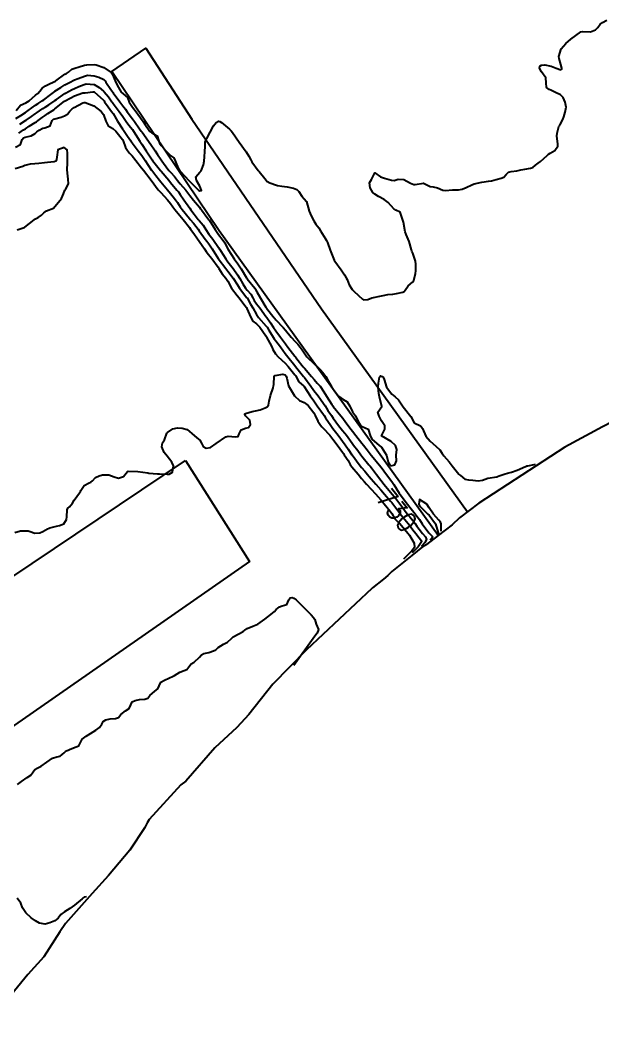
# Model space of a CAD drawing. Header units: metres. Extents: x 307586 to 320046, y 7427249 to 7434250.
# Drawn here: x 313749.5 to 313869.3, y 7432560.1 to 7432768 of the extents above; entities that cross this region are included whole.
import ezdxf
from ezdxf.enums import TextEntityAlignment as Align

# ---------------------------------------------------------------- set-up
doc = ezdxf.new("R2010")
doc.units = ezdxf.units.M
doc.header["$MEASUREMENT"] = 0
for name, color, linetype in [('Area', 45, 'Continuous'), ('Cotas', 45, 'Continuous'), ('Curvas de Nivel 1m', 11, 'Continuous'), ('Curvas de Nivel 5m', 15, 'Continuous'), ('Edificações', 30, 'Continuous'), ('Vias Secundárias', 230, 'Continuous')]:
    doc.layers.add(name, color=color, linetype=linetype)
doc.styles.add('Style-STANDARD', font='STANDARD.shx')

msp = doc.modelspace()

# ---------------------------------------------------------------- linework, layer by layer
at = {"layer": 'Area'}
msp.add_polyline3d([(313873.82, 7432686.67, 726.7), (313869.31, 7432684.36, 726.69), (313861.56, 7432680.16, 726.64), (313843.84, 7432668.69, 727.25), (313839.87, 7432665.64, 727.26), (313838.32, 7432664.2, 727.13), (313835.5, 7432662, 727.27), (313833.09, 7432660.17, 729.56), (313832.25, 7432659.68, 730.44), (313830.04, 7432657.91, 731.72), (313825.96, 7432654.57, 731.53), (313825.1, 7432653.8, 731.61), (313824.2, 7432653, 731.68), (313821.98, 7432651.25, 731.6), (313821.83, 7432651.1, 731.66), (313808.41, 7432638.48, 732.19), (313801.47, 7432631.41, 732.18), (313796.52, 7432625.22, 732.29), (313794.02, 7432622.54, 732.28), (313789.55, 7432618.31, 732.3), (313783.54, 7432611.46, 732.32), (313782.55, 7432610.69, 732.26), (313775.99, 7432603.56, 732.32), (313775.6, 7432602.87, 732.23), (313775.13, 7432601.96, 732.3), (313772.03, 7432597.3, 732.27), (313767.68, 7432592.05, 732.18), (313764.27, 7432588.37, 732.11), (313758.79, 7432582.23, 732.1), (313757.65, 7432580.51, 732.15), (313754.35, 7432575.33, 731.86), (313751.08, 7432571.72, 731.84), (313741.54, 7432560.13, 731.92)], dxfattribs=at)
at = {"layer": 'Curvas de Nivel 1m', "flags": 128}
for points, elevation in [([(313748.68, 7432749.45), (313749.56, 7432750.5), (313750.62, 7432751.01), (313751.33, 7432751.42), (313752.63, 7432752.58), (313753.08, 7432752.95), (313753.54, 7432753.39), (313754.02, 7432754.02), (313754.66, 7432754.48), (313755.24, 7432754.8), (313756.54, 7432755.36), (313756.63, 7432755.4), (313756.67, 7432755.42), (313756.84, 7432755.53), (313758.69, 7432756.87), (313758.98, 7432757.04), (313759.4, 7432757.32), (313760.1, 7432757.92), (313760.71, 7432758.15), (313761.59, 7432758.42), (313762.71, 7432758.73), (313763.19, 7432758.8), (313764.72, 7432758.89), (313765.12, 7432758.85), (313766.71, 7432758.28), (313768.23, 7432757.22), (313768.43, 7432756.95), (313768.68, 7432756.38), (313769.19, 7432755.2), (313769.71, 7432754.14), (313770.28, 7432753.19), (313770.64, 7432752.83), (313771.55, 7432752.1), (313771.93, 7432751.17), (313772.15, 7432750.7), (313772.61, 7432750.11), (313773.37, 7432749.15), (313774.58, 7432747.43), (313774.76, 7432747.14), (313775.12, 7432746.58), (313776.14, 7432745.12), (313776.55, 7432744.8), (313777.65, 7432744.22), (313778, 7432743.1), (313778.14, 7432742.71), (313778.51, 7432742.21), (313779.51, 7432741.08), (313780.49, 7432740.09), (313781.09, 7432739.67), (313781.36, 7432739.06), (313781.95, 7432737.55), (313782.34, 7432737.04), (313782.39, 7432736.98), (313782.45, 7432736.91), (313784.17, 7432735.02), (313784.43, 7432734.75), (313786.25, 7432733), (313786.4, 7432732.91), (313786.78, 7432732.99), (313786.42, 7432733.89), (313785.78, 7432735.01), (313785.64, 7432735.81), (313786.45, 7432736.73), (313786.7, 7432737), (313787.19, 7432738.27), (313787.31, 7432738.99), (313787.38, 7432739.88), (313787.5, 7432740.99), (313787.54, 7432742.01), (313787.57, 7432742.98), (313787.86, 7432743.66), (313788.55, 7432744.97), (313789.24, 7432746.29), (313789.81, 7432746.96), (313790.3, 7432747.23), (313790.58, 7432747.18), (313790.89, 7432746.95), (313792.56, 7432745.56), (313792.88, 7432745.25), (313793.13, 7432744.92), (313794.52, 7432742.9), (313795.94, 7432740.89), (313796.49, 7432740.03), (313796.9, 7432739.29), (313797.14, 7432738.87), (313798.46, 7432737.08), (313798.66, 7432736.85), (313799.82, 7432735.46), (313800.32, 7432734.83), (313800.43, 7432734.73), (313800.65, 7432734.6), (313802.42, 7432733.98), (313803.34, 7432733.87), (313804.42, 7432733.72), (313805.73, 7432733.45), (313806.41, 7432733.19), (313806.8, 7432732.75), (313807.45, 7432731.8), (313808.38, 7432730.73), (313808.91, 7432728.72), (313809.33, 7432727.74), (313809.89, 7432726.71), (313810.33, 7432726.07), (313810.91, 7432725.29), (313811.24, 7432724.7), (313812.29, 7432723.02), (313812.5, 7432722.68), (313812.67, 7432722.28), (313813.28, 7432720.67), (313813.95, 7432718.96), (313814.09, 7432718.66), (313814.24, 7432718.44), (313815.54, 7432716.65), (313816.2, 7432715.63), (313816.57, 7432715.01), (313816.72, 7432714.63), (313817.14, 7432713.59), (313817.76, 7432712.62), (313818.17, 7432712.19), (313819.88, 7432710.59), (313820.14, 7432710.47), (313820.99, 7432710.58), (313821.82, 7432710.89), (313822.15, 7432710.99), (313823.49, 7432711.21), (313824.16, 7432711.37), (313825.13, 7432711.56), (313826.16, 7432711.63), (313826.92, 7432711.75), (313828.17, 7432712.07), (313828.46, 7432712.2), (313828.68, 7432712.48), (313829.29, 7432713.37), (313830.19, 7432714.12), (313830.46, 7432714.47), (313830.8, 7432715.87), (313830.85, 7432716.46), (313830.88, 7432717.82), (313830.8, 7432718.46), (313830.26, 7432720.08), (313830.08, 7432720.47), (313829.97, 7432720.77), (313829.49, 7432722.48), (313828.86, 7432723.93), (313828.66, 7432724.49), (313828.33, 7432726.49), (313827.65, 7432728.5), (313826.79, 7432728.93), (313826.37, 7432729.23), (313825.18, 7432730.53), (313824.39, 7432731.11), (313823.2, 7432731.76), (313822.41, 7432732.19), (313822.04, 7432732.57), (313821.48, 7432733.52), (313821.35, 7432734.58), (313821.76, 7432735.26), (313822.45, 7432736.57), (313823.64, 7432735.75), (313824.44, 7432735.52), (313825.87, 7432735.09), (313826.44, 7432735.05), (313827.23, 7432735.29), (313828.44, 7432735.24), (313829.75, 7432734.48), (313830.43, 7432734.22), (313830.73, 7432734.17), (313832.43, 7432734.45), (313833.8, 7432733.8), (313834.43, 7432733.74), (313835.34, 7432733.5), (313836.42, 7432733.01), (313837, 7432732.97), (313838.42, 7432733.14), (313839.64, 7432733.14), (313840.42, 7432733.22), (313841.21, 7432733.56), (313842.43, 7432734.16), (313842.86, 7432734.32), (313844.44, 7432734.71), (313845.84, 7432734.89), (313846.44, 7432734.95), (313847.39, 7432735.21), (313848.45, 7432735.5), (313848.99, 7432735.7), (313849.44, 7432736.24), (313849.93, 7432736.77), (313850.46, 7432736.91), (313851.65, 7432737.03), (313852.47, 7432737.19), (313853.3, 7432737.37), (313854.47, 7432737.55), (313854.95, 7432737.7), (313855.47, 7432738.17), (313856.05, 7432738.6), (313856.49, 7432738.94), (313857.86, 7432740.14), (313858.2, 7432740.44), (313858.51, 7432740.65), (313859.46, 7432741.18), (313860.06, 7432742.11), (313860.07, 7432742.58), (313859.88, 7432744.12), (313859.95, 7432744.73), (313860.31, 7432746.11), (313860.4, 7432746.29), (313860.58, 7432746.55), (313861.14, 7432747.56), (313861.3, 7432748.1), (313861.61, 7432749.1), (313861.78, 7432750.1), (313861.57, 7432751.17), (313861.17, 7432752.1), (313860.66, 7432752.64), (313859.62, 7432753.16), (313858.67, 7432753.58), (313858.29, 7432753.75), (313857.74, 7432754.14), (313857.68, 7432755.15), (313857.61, 7432756.15), (313856.71, 7432757.39), (313856.32, 7432758.16), (313856.37, 7432758.52), (313856.73, 7432758.73), (313857.41, 7432758.83), (313858.73, 7432758.56), (313859.72, 7432758.12), (313860.72, 7432757.78), (313860.89, 7432757.94), (313860.91, 7432758.11), (313860.73, 7432758.92), (313860.33, 7432760.11), (313860.3, 7432760.56), (313860.77, 7432762.11), (313861.7, 7432763.18), (313862.79, 7432764.09), (313864.81, 7432765.64), (313865.17, 7432765.69), (313866.81, 7432765.62), (313867.83, 7432766.02), (313868.32, 7432766.52), (313868.83, 7432767.17), (313869.29, 7432767.56), (313870.17, 7432768)], 726), ([(313748.58, 7432747.75), (313749.63, 7432748.4), (313750.6, 7432749.03), (313750.83, 7432749.19), (313751.15, 7432749.42), (313752.61, 7432750.49), (313753.16, 7432750.85), (313754.02, 7432751.39), (313754.37, 7432751.64), (313754.63, 7432751.83), (313755.48, 7432752.52), (313756.58, 7432753.36), (313756.62, 7432753.39), (313756.64, 7432753.41), (313757.82, 7432754.17), (313758.66, 7432754.69), (313759.08, 7432754.91), (313759.87, 7432755.32), (313760.39, 7432755.6), (313760.68, 7432755.73), (313761.41, 7432756.03), (313762.69, 7432756.52), (313763.3, 7432756.66), (313764.69, 7432756.59), (313765.65, 7432756.28), (313766.68, 7432755.77), (313766.94, 7432755.5), (313767.1, 7432755.23), (313768.14, 7432753.73), (313768.53, 7432753.21), (313768.58, 7432753.15), (313768.64, 7432753.06), (313769.99, 7432751.2), (313770.61, 7432750.38), (313771.13, 7432749.7), (313771.52, 7432749.18), (313772.58, 7432747.73), (313773, 7432747.16), (313774.06, 7432745.65), (313774.4, 7432745.14), (313774.55, 7432744.94), (313775.87, 7432743.13), (313776.51, 7432742.2), (313776.95, 7432741.55), (313777.24, 7432741.11), (313777.75, 7432740.35), (313778.49, 7432739.31), (313778.64, 7432739.09), (313778.99, 7432738.57), (313780.07, 7432737.07), (313780.45, 7432736.65), (313781.24, 7432735.85), (313781.86, 7432735.05), (313782.42, 7432734.32), (313783.53, 7432733.03), (313784.39, 7432731.97), (313785.14, 7432731.01), (313786.37, 7432729.51), (313786.6, 7432729.23), (313786.78, 7432728.99), (313788.11, 7432727.2), (313788.29, 7432726.97), (313788.31, 7432726.95), (313788.33, 7432726.91), (313789.58, 7432724.96), (313790.3, 7432723.92), (313791.05, 7432722.94), (313791.56, 7432722.21), (313792.23, 7432720.92), (313792.24, 7432720.9), (313792.26, 7432720.86), (313793.48, 7432718.91), (313794.23, 7432717.87), (313794.95, 7432716.89), (313796.07, 7432715), (313796.15, 7432714.88), (313796.19, 7432714.81), (313797.72, 7432712.86), (313797.89, 7432712.59), (313798.16, 7432712.1), (313798.93, 7432710.84), (313800.02, 7432708.94), (313800.09, 7432708.83), (313800.12, 7432708.79), (313801.75, 7432706.81), (313801.89, 7432706.61), (313802.09, 7432706.35), (313803.59, 7432704.78), (313804.06, 7432704.24), (313805.25, 7432702.77), (313806.03, 7432701.93), (313806.61, 7432701.33), (313807.11, 7432700.74), (313807.5, 7432700.22), (313808.01, 7432699.35), (313808.43, 7432698.73), (313809.98, 7432697.31), (313810.67, 7432696.7), (313811.31, 7432696.03), (313811.96, 7432695.27), (313812.39, 7432694.68), (313812.93, 7432693.69), (313813.53, 7432692.66), (313813.92, 7432692.07), (313815, 7432690.65), (313815.9, 7432689.95), (313816.77, 7432689.51), (313817.27, 7432688.62), (313817.87, 7432687.43), (313818.48, 7432686.6), (313819.09, 7432685.35), (313819.59, 7432684.59), (313819.83, 7432684.42), (313821.1, 7432683.85), (313821.48, 7432682.57), (313821.8, 7432681.85), (313823.35, 7432680.54), (313823.78, 7432680.15), (313824.87, 7432678.53), (313825.17, 7432677.09), (313825.51, 7432676.52), (313825.73, 7432676.37), (313826.58, 7432676.51), (313826.9, 7432677.35), (313826.83, 7432678.5), (313826.94, 7432679.67), (313826.69, 7432680.51), (313825.8, 7432681.35), (313823.81, 7432682.54), (313824.49, 7432683.87), (313824.5, 7432684.53), (313823.84, 7432685.61), (313823.34, 7432686.55), (313823.05, 7432687.37), (313823.88, 7432688.54), (313823.4, 7432690.55), (313823.25, 7432691.21), (313823.1, 7432692.55), (313823.18, 7432693.31), (313823.37, 7432694.55), (313823.64, 7432694.86), (313823.95, 7432694.74), (313824.14, 7432694.54), (313824.36, 7432694.12), (313824.83, 7432692.53), (313825.91, 7432691.1), (313826.63, 7432690.51), (313827.31, 7432689.92), (313827.89, 7432689.11), (313828.29, 7432688.49), (313829.85, 7432686.47), (313830.53, 7432685.15), (313831.83, 7432684.58), (313832, 7432684.44), (313832.25, 7432684.02), (313832.9, 7432682.43), (313833.8, 7432681.43), (313835.01, 7432680.41), (313835.78, 7432679.61), (313836.27, 7432678.9), (313836.66, 7432678.39), (313837.74, 7432677.15), (313838.38, 7432676.36), (313839.72, 7432674.6), (313839.84, 7432674.48), (313840.04, 7432674.35), (313840.99, 7432673.62), (313841.7, 7432673.46), (313842.62, 7432673.39), (313843.7, 7432673.27), (313844.6, 7432673.39), (313845.71, 7432673.77), (313847.54, 7432674.08), (313847.71, 7432674.12), (313848.04, 7432674.25), (313849.25, 7432674.7), (313849.72, 7432674.83), (313850.55, 7432675.05), (313851.73, 7432675.43), (313853.46, 7432676.18), (313853.64, 7432676.28), (313853.73, 7432676.31), (313853.9, 7432676.34), (313854.24, 7432676.43), (313855.51, 7432676.67)], 727), ([(313749.42, 7432746.59), (313750.57, 7432747.35), (313750.69, 7432747.43), (313751.81, 7432748.19), (313752.59, 7432748.76), (313752.96, 7432749.03), (313753.46, 7432749.39), (313754.15, 7432749.84), (313754.61, 7432750.12), (313755.39, 7432750.6), (313756.49, 7432751.36), (313756.57, 7432751.42), (313756.62, 7432751.46), (313756.97, 7432751.7), (313758.64, 7432752.89), (313758.91, 7432753.06), (313759.4, 7432753.32), (313760.2, 7432753.76), (313760.65, 7432753.98), (313761.58, 7432754.37), (313762.67, 7432754.8), (313763.05, 7432754.9), (313764.67, 7432754.76), (313765.71, 7432754.19), (313766.65, 7432753.39), (313766.79, 7432753.24), (313767.63, 7432752.23), (313768.35, 7432751.21), (313768.46, 7432751.05), (313768.62, 7432750.85), (313769.86, 7432749.2), (313770.59, 7432748.18), (313771.28, 7432747.18), (313771.82, 7432746.43), (313772.56, 7432745.49), (313772.8, 7432745.16), (313773.27, 7432744.42), (313774.07, 7432743.14), (313774.52, 7432742.47), (313775.41, 7432741.13), (313776.49, 7432739.45), (313776.62, 7432739.25), (313776.72, 7432739.12), (313777.81, 7432737.76), (313778.34, 7432737.09), (313778.39, 7432737.03), (313778.45, 7432736.96), (313780.04, 7432735.07), (313780.43, 7432734.61), (313781.73, 7432733.05), (313782.02, 7432732.67), (313782.39, 7432732.15), (313783.17, 7432731.03), (313784.37, 7432729.32), (313784.58, 7432729.02), (313785.28, 7432728.08), (313786.12, 7432727), (313786.33, 7432726.77), (313787.15, 7432725.81), (313787.67, 7432724.98), (313788.3, 7432724.02), (313789.08, 7432722.96), (313790.27, 7432721.22), (313790.38, 7432721.06), (313790.46, 7432720.95), (313791.2, 7432719.88), (313791.8, 7432718.93), (313792.23, 7432718.29), (313793.27, 7432716.91), (313794.2, 7432715.64), (313794.68, 7432714.9), (313795.31, 7432713.75), (313795.82, 7432712.88), (313796.16, 7432712.48), (313796.93, 7432711.65), (313797.34, 7432710.86), (313797.61, 7432710.33), (313798.13, 7432709.65), (313798.76, 7432708.84), (313800.1, 7432706.97), (313800.2, 7432706.83), (313801.01, 7432705.74), (313801.59, 7432704.81), (313802.06, 7432704.08), (313803.01, 7432702.79), (313804.03, 7432701.46), (313804.57, 7432700.77), (313806, 7432698.88), (313806.06, 7432698.81), (313806.1, 7432698.76), (313806.42, 7432698.33), (313807.71, 7432696.73), (313807.83, 7432696.59), (313807.97, 7432696.42), (313809.39, 7432694.72), (313809.95, 7432694.08), (313810.61, 7432693.37), (313811.16, 7432692.69), (313811.92, 7432691.58), (313812.51, 7432690.67), (313813.58, 7432688.97), (313813.78, 7432688.66), (313813.88, 7432688.53), (313815.44, 7432686.64), (313815.85, 7432686.14), (313816.49, 7432685.28), (313816.95, 7432684.62), (313817.33, 7432684.12), (313817.82, 7432683.49), (313818.51, 7432682.6), (313819.79, 7432680.97), (313820.09, 7432680.59), (313820.83, 7432679.63), (313821.66, 7432678.56), (313821.76, 7432678.43), (313823.36, 7432676.54), (313823.73, 7432676.07), (313824.86, 7432674.53), (313825.7, 7432673.41), (313826.08, 7432672.9), (313826.32, 7432672.51), (313827.43, 7432670.73), (313827.6, 7432670.49), (313827.63, 7432670.45), (313827.66, 7432670.42), (313829.15, 7432668.47), (313829.63, 7432667.83), (313830.71, 7432666.45), (313831.11, 7432665.95), (313831.6, 7432665.27), (313832.2, 7432664.43), (313833.57, 7432662.55), (313833.7, 7432662.42), (313834.28, 7432661.77), (313834.14, 7432661.47), (313833.73, 7432661.05)], 728), ([(313749.22, 7432744.77), (313750.18, 7432745.43), (313750.41, 7432745.58), (313750.56, 7432745.68), (313751.33, 7432746.19), (313752.57, 7432746.94), (313752.85, 7432747.11), (313753.21, 7432747.39), (313753.98, 7432747.99), (313754.59, 7432748.41), (313755.18, 7432748.79), (313756.04, 7432749.37), (313756.38, 7432749.59), (313756.61, 7432749.75), (313758.62, 7432751.33), (313759.88, 7432752.06), (313760.63, 7432752.42), (313762.38, 7432753.03), (313762.64, 7432753.08), (313762.82, 7432753.09), (313764.46, 7432753.26), (313764.63, 7432753.28), (313764.64, 7432753.27), (313764.67, 7432753.26), (313766.63, 7432751.52), (313766.76, 7432751.38), (313766.85, 7432751.24), (313767.56, 7432750.17), (313768.3, 7432749.21), (313768.6, 7432748.79), (313769.53, 7432747.2), (313770.56, 7432745.62), (313770.73, 7432745.36), (313770.86, 7432745.19), (313771.57, 7432744.14), (313772.21, 7432743.16), (313772.33, 7432742.98), (313772.52, 7432742.75), (313773.77, 7432741.15), (313774.49, 7432740.14), (313775.18, 7432739.13), (313776.45, 7432737.24), (313776.54, 7432737.12), (313777.4, 7432736.06), (313778.14, 7432735.09), (313778.43, 7432734.72), (313779.77, 7432733.08), (313780.4, 7432732.35), (313780.98, 7432731.65), (313781.41, 7432731.05), (313781.81, 7432730.48), (313782.37, 7432729.62), (313782.8, 7432729.04), (313784.34, 7432727.2), (313784.48, 7432727.02), (313785.12, 7432726.22), (313786.09, 7432725), (313786.31, 7432724.7), (313787.53, 7432722.98), (313787.85, 7432722.55), (313788.27, 7432721.98), (313788.98, 7432720.96), (313790.24, 7432718.95), (313791.78, 7432716.93), (313791.97, 7432716.68), (313792.21, 7432716.38), (313793.32, 7432714.91), (313794.17, 7432713.57), (313794.62, 7432712.9), (313796.14, 7432710.92), (313796.16, 7432710.89), (313796.17, 7432710.88), (313796.88, 7432709.62), (313797.35, 7432708.86), (313798.1, 7432707.48), (313798.52, 7432706.85), (313800.08, 7432705.08), (313800.19, 7432704.94), (313800.26, 7432704.83), (313800.62, 7432704.27), (313801.53, 7432702.81), (313801.72, 7432702.49), (313802.04, 7432702.05), (313803, 7432700.79), (313804.01, 7432699.47), (313804.56, 7432698.77), (313805.98, 7432696.97), (313806.15, 7432696.76), (313806.96, 7432695.75), (313807.77, 7432694.73), (313807.85, 7432694.63), (313807.95, 7432694.5), (313809.27, 7432692.72), (313809.92, 7432691.82), (313810.77, 7432690.7), (313811.25, 7432690.04), (313811.89, 7432689.13), (313812.19, 7432688.68), (313812.79, 7432687.75), (313813.5, 7432686.66), (313813.85, 7432686.16), (313814.98, 7432684.65), (313815.82, 7432683.59), (313816.26, 7432683.07), (313816.59, 7432682.63), (313817.79, 7432680.97), (313818.06, 7432680.61), (313818.91, 7432679.46), (313819.56, 7432678.59), (313819.76, 7432678.34), (313821.22, 7432676.57), (313821.46, 7432676.29), (313821.73, 7432675.95), (313822.81, 7432674.55), (313823.7, 7432673.41), (313824.39, 7432672.53), (313825.67, 7432670.91), (313825.99, 7432670.52), (313826.75, 7432669.6), (313827.6, 7432668.49), (313827.64, 7432668.43), (313829.09, 7432666.48), (313829.61, 7432665.86), (313830.25, 7432665.11), (313830.72, 7432664.45), (313831.08, 7432663.94), (313831.58, 7432663.33), (313832.28, 7432662.43), (313832.85, 7432661.72), (313833.1, 7432661.2), (313832.74, 7432660.56), (313831.94, 7432659.75)], 729), ([(313748.35, 7432662.65), (313749.56, 7432662.95), (313751.09, 7432662.94), (313751.56, 7432662.82), (313752.48, 7432662.47), (313753.55, 7432662.56), (313754.12, 7432662.81), (313755.12, 7432663.36), (313755.42, 7432663.51), (313755.57, 7432663.56), (313756.96, 7432663.95), (313757.57, 7432664.07), (313758.49, 7432664.41), (313759, 7432665.32), (313759.07, 7432665.84), (313759.16, 7432667.31), (313759.31, 7432667.62), (313759.62, 7432667.88), (313760.27, 7432668.66), (313760.6, 7432669.3), (313761.66, 7432670.81), (313761.88, 7432671.06), (313761.98, 7432671.28), (313762.63, 7432672.31), (313763.68, 7432672.82), (313763.99, 7432672.95), (313764.35, 7432673.25), (313765, 7432673.94), (313765.7, 7432674.28), (313766.43, 7432674.5), (313767.7, 7432674.49), (313768.82, 7432674.07), (313769.69, 7432673.79), (313770.76, 7432674.11), (313771.59, 7432675.16), (313771.71, 7432675.22), (313773.71, 7432675.14), (313775.71, 7432674.87), (313775.98, 7432674.84), (313777.71, 7432674.71), (313778.11, 7432674.69), (313779.71, 7432674.61), (313780.12, 7432674.65), (313780.8, 7432675.05), (313780.99, 7432676.32), (313780.7, 7432677.06), (313779.75, 7432678.32), (313779.09, 7432679.08), (313778.61, 7432680.25), (313778.76, 7432681.08), (313779.15, 7432681.71), (313779.68, 7432683.07), (313779.73, 7432683.15), (313779.81, 7432683.21), (313780.9, 7432683.97), (313781.82, 7432684.15), (313782.77, 7432684.08), (313783.81, 7432683.8), (313784.81, 7432683.01), (313785.79, 7432682.08), (313786.43, 7432681.63), (313786.78, 7432680.99), (313787.1, 7432680.3), (313787.77, 7432679.99), (313788.65, 7432680.08), (313789.78, 7432680.95), (313791.8, 7432682.3), (313792.3, 7432682.41), (313793.8, 7432682.27), (313794.31, 7432682.39), (313794.55, 7432682.89), (313794.96, 7432683.74), (313795.82, 7432684.06), (313796.48, 7432684.22), (313796.83, 7432684.87), (313796.72, 7432685.75), (313795.85, 7432686.6), (313795.67, 7432686.88), (313795.71, 7432687.03), (313795.86, 7432687.13), (313797.22, 7432687.5), (313797.86, 7432687.63), (313798.83, 7432687.87), (313799.87, 7432688.24), (313800.27, 7432688.44), (313800.55, 7432688.82), (313800.7, 7432689.62), (313801.01, 7432690.81), (313801.52, 7432692.41), (313801.62, 7432692.8), (313801.65, 7432693.09), (313801.75, 7432694.8), (313801.95, 7432694.91), (313803.52, 7432695.22), (313803.96, 7432695.07), (313804.2, 7432694.78), (313804.33, 7432694.39), (313804.68, 7432692.77), (313805.9, 7432690.76), (313806.92, 7432689.77), (313807.89, 7432689.39), (313808.7, 7432688.72), (313809.86, 7432687.26), (313810.17, 7432686.71), (313810.68, 7432685.54), (313811.26, 7432684.69), (313811.52, 7432684.38), (313811.83, 7432684.11), (313813.16, 7432682.67), (313813.8, 7432681.84), (313814.66, 7432680.65), (313815.77, 7432679.14), (313815.97, 7432678.85), (313816.12, 7432678.63), (313816.96, 7432677.4), (313817.37, 7432676.62), (313817.51, 7432676.39), (313817.73, 7432676.16), (313818.98, 7432674.6), (313819.7, 7432673.71), (313820.24, 7432673.12), (313820.74, 7432672.57), (313821.68, 7432671.54), (313822.55, 7432670.55), (313823.65, 7432669.34), (313824.36, 7432668.53), (313825.62, 7432667.03), (313825.94, 7432666.52), (313826.54, 7432665.44), (313827.54, 7432664.49), (313827.57, 7432664.47), (313827.59, 7432664.44), (313829.26, 7432662.47), (313829.57, 7432662.08), (313830.52, 7432660.46), (313830.59, 7432659.51), (313830.08, 7432658.83), (313828.37, 7432657.13)], 731), ([(313836.08, 7432662.89), (313836.11, 7432664.39), (313835.96, 7432664.76), (313835.6, 7432665.16), (313834.53, 7432666.41), (313833.63, 7432667.69), (313833.14, 7432668.43), (313831.65, 7432669.44), (313831.52, 7432668.44), (313831.64, 7432668.14), (313833.36, 7432666.42), (313833.61, 7432666.16), (313834.9, 7432664.41), (313835.44, 7432662.53), (313835.52, 7432662.4), (313835.53, 7432662.38), (313835.52, 7432662.36)], 727), ([(313748.94, 7432610.79), (313749.76, 7432611.42), (313750.95, 7432612.24), (313751.66, 7432612.69), (313752.18, 7432613.39), (313752.48, 7432613.87), (313752.97, 7432614.15), (313753.78, 7432614.57), (313754.99, 7432615.35), (313756.11, 7432616.23), (313757, 7432616.47), (313757.7, 7432616.63), (313758.53, 7432617.31), (313758.77, 7432617.56), (313759.02, 7432617.7), (313760.11, 7432618.21), (313761.03, 7432618.53), (313761.54, 7432618.77), (313761.8, 7432619.27), (313762.23, 7432620.08), (313763.06, 7432620.7), (313763.93, 7432621.25), (313765.07, 7432621.97), (313765.81, 7432622.49), (313766.25, 7432623.22), (313766.55, 7432623.76), (313767.1, 7432624.1), (313767.99, 7432624.31), (313769.1, 7432624.39), (313769.71, 7432624.58), (313770.17, 7432625.17), (313771.12, 7432625.97), (313771.87, 7432626.41), (313772.25, 7432627.15), (313772.53, 7432627.76), (313773.15, 7432628.09), (313774.03, 7432628.25), (313775.15, 7432628.36), (313775.71, 7432628.56), (313776.18, 7432629.1), (313777.17, 7432630), (313777.81, 7432630.45), (313778.06, 7432631.08), (313778.44, 7432631.83), (313779.19, 7432632.23), (313780.95, 7432633.04), (313781.1, 7432633.15), (313781.21, 7432633.22), (313782.35, 7432633.89), (313783.22, 7432634.22), (313783.77, 7432634.47), (313784.19, 7432635.01), (313784.67, 7432635.58), (313785.24, 7432635.97), (313786.35, 7432636.98), (313786.77, 7432637.47), (313787.26, 7432637.71), (313788.27, 7432637.96), (313789.27, 7432638.25), (313789.74, 7432638.48), (313790.22, 7432638.94), (313791.29, 7432639.63), (313792.15, 7432640.05), (313793.03, 7432640.9), (313793.15, 7432641.05), (313793.31, 7432641.15), (313794.45, 7432641.76), (313795.32, 7432642.28), (313795.69, 7432642.51), (313796.19, 7432642.87), (313797.34, 7432643.39), (313798.38, 7432643.8), (313799.35, 7432644.42), (313799.83, 7432644.82), (313801.37, 7432646.06), (313801.78, 7432646.38), (313802.15, 7432646.79), (313802.8, 7432647.36), (313803.38, 7432647.53), (313804.34, 7432647.82), (313804.78, 7432648.77), (313805.01, 7432649.16), (313805.41, 7432649.25), (313805.78, 7432649.13), (313806.23, 7432648.75), (313807.39, 7432647.64), (313808.3, 7432646.72), (313809.36, 7432645.66), (313809.83, 7432645.17), (313810.07, 7432644.7), (313810.4, 7432643.75), (313810.86, 7432642.69), (313810.56, 7432641.93), (313810.13, 7432641.31), (313805.78, 7432635.3)], 732), ([(313763.1, 7432587.7), (313762.66, 7432587.6), (313762.44, 7432587.48), (313762.21, 7432587.26), (313760.64, 7432586), (313759.7, 7432585.29), (313758.62, 7432584.61), (313757.85, 7432584.08), (313757.28, 7432583.32), (313756.6, 7432582.76), (313755.6, 7432582.33), (313754.59, 7432582.05), (313753.47, 7432582.24), (313752.6, 7432582.74), (313751.72, 7432583.39), (313750.62, 7432584.39), (313749.99, 7432585.41), (313749.62, 7432586.39), (313748.83, 7432587.43)], 732)]:
    msp.add_lwpolyline(points, dxfattribs=dict(at, elevation=elevation))
at = {"layer": 'Curvas de Nivel 5m', "elevation": 730, "flags": 128}
for points in [[(313748.51, 7432741.89), (313749.54, 7432742.42), (313749.88, 7432743.44), (313750.14, 7432743.82), (313750.53, 7432743.97), (313751.74, 7432744.2), (313752.54, 7432744.71), (313752.9, 7432745.05), (313753.39, 7432745.39), (313754.17, 7432745.77), (313754.56, 7432745.88), (313755.66, 7432746.27), (313756.08, 7432747.36), (313756.32, 7432747.62), (313756.58, 7432747.72), (313757.89, 7432748.04), (313758.59, 7432748.36), (313759.22, 7432748.7), (313759.67, 7432749.32), (313760.17, 7432749.75), (313760.61, 7432750.06), (313762.34, 7432751), (313762.62, 7432751.07), (313762.86, 7432751.04), (313764.61, 7432750.38), (313766.17, 7432749.24), (313766.59, 7432748.62), (313767.09, 7432747.23), (313767.61, 7432746.28), (313768.56, 7432745.71), (313769.13, 7432745.2), (313770.53, 7432743.43), (313770.65, 7432743.19), (313771.16, 7432741.83), (313771.58, 7432741.17), (313771.98, 7432740.65), (313772.49, 7432740.09), (313773.26, 7432739.15), (313774.46, 7432737.62), (313774.85, 7432737.14), (313776.43, 7432735.12), (313777.88, 7432733.1), (313778.12, 7432732.81), (313778.4, 7432732.55), (313779.77, 7432731.08), (313780.38, 7432730.32), (313780.91, 7432729.61), (313781.32, 7432729.06), (313782.34, 7432727.8), (313782.98, 7432727.03), (313784.32, 7432725.33), (313784.55, 7432725.02), (313785.18, 7432724.13), (313785.96, 7432723), (313786.28, 7432722.56), (313786.95, 7432721.67), (313787.38, 7432720.98), (313787.71, 7432720.43), (313788.25, 7432719.79), (313788.91, 7432718.96), (313790.22, 7432717.21), (313790.38, 7432716.95), (313791.06, 7432715.8), (313791.78, 7432714.93), (313792.18, 7432714.32), (313792.96, 7432712.91), (313794.15, 7432711.37), (313794.53, 7432710.9), (313795.72, 7432709.29), (313796.02, 7432708.88), (313796.12, 7432708.72), (313796.92, 7432706.87), (313797.33, 7432706.1), (313798.08, 7432705.51), (313798.8, 7432704.84), (313800.05, 7432703.07), (313800.18, 7432702.83), (313800.81, 7432701.6), (313801.22, 7432700.81), (313801.47, 7432700.26), (313802.01, 7432699.4), (313802.57, 7432698.79), (313803.98, 7432697.46), (313804.61, 7432696.77), (313805.96, 7432695.08), (313806.1, 7432694.9), (313806.19, 7432694.76), (313806.79, 7432693.6), (313807.84, 7432692.73), (313807.93, 7432692.65), (313809.17, 7432690.72), (313809.89, 7432689.69), (313810.31, 7432689.12), (313810.6, 7432688.7), (313811.86, 7432686.9), (313812, 7432686.68), (313812.31, 7432686.21), (313813.36, 7432684.66), (313813.83, 7432684.04), (313814.91, 7432682.65), (313815.79, 7432681.43), (313816.36, 7432680.63), (313816.94, 7432679.79), (313817.73, 7432678.61), (313817.76, 7432678.57), (313819.25, 7432676.59), (313819.73, 7432676), (313820.37, 7432675.23), (313820.91, 7432674.57), (313821.28, 7432674.14), (313821.7, 7432673.67), (313822.68, 7432672.55), (313823.68, 7432671.39), (313824.41, 7432670.53), (313825.65, 7432669.09), (313825.91, 7432668.78), (313826.12, 7432668.51), (313827.61, 7432666.57), (313827.67, 7432666.49), (313827.95, 7432666.14), (313829.3, 7432664.47), (313829.59, 7432664.1), (313830.29, 7432663.17), (313830.87, 7432662.45), (313831.56, 7432661.54), (313832.03, 7432660.91), (313832.06, 7432660.69), (313831.36, 7432659.66), (313830.15, 7432658.44)], [(313748.89, 7432724.86), (313750.31, 7432725.34), (313750.38, 7432725.36), (313750.47, 7432725.43), (313752.33, 7432726.95), (313752.62, 7432727.11), (313753.18, 7432727.39), (313753.84, 7432727.88), (313754.35, 7432728.38), (313754.92, 7432728.81), (313756.36, 7432729.36), (313757.97, 7432731.34), (313758.39, 7432732.31), (313758.67, 7432733.05), (313758.89, 7432733.33), (313759.41, 7432734.33), (313759.37, 7432735.32), (313759.22, 7432736.55), (313759.16, 7432737.32), (313759.2, 7432738.6), (313759.21, 7432739.32), (313759.2, 7432740.62), (313759.17, 7432741.32), (313758.51, 7432741.83), (313757.22, 7432741.35), (313756.99, 7432739.85), (313756.97, 7432739.35), (313756.83, 7432739), (313756.48, 7432738.89), (313755.1, 7432738.75), (313754.47, 7432738.68), (313753.33, 7432738.53), (313752.47, 7432738.44), (313751.51, 7432738.37), (313750.46, 7432738.08), (313750.01, 7432737.89), (313748.45, 7432737.45)]]:
    msp.add_lwpolyline(points, dxfattribs=at)
at = {"layer": 'Edificações'}
msp.add_lwpolyline([(313783.52, 7432677.41), (313796.63, 7432656.63), (313730.59, 7432610.73), (313715.92, 7432632.13)], close=True, dxfattribs=at)
at = {"layer": 'Vias Secundárias', "elevation": 727.27}
msp.add_lwpolyline([(313835.5, 7432662), (313790.43, 7432724.64), (313768.36, 7432757.46), (313775.31, 7432762.23), (313784.78, 7432747.66), (313811.5, 7432708.63), (313841.49, 7432666.89)], dxfattribs=at)
msp.add_lwpolyline([(313835.5, 7432662), (313790.43, 7432724.64), (313768.36, 7432757.46), (313775.31, 7432762.23), (313784.78, 7432747.66), (313811.5, 7432708.63), (313841.49, 7432666.89)], dxfattribs=at)

# ---------------------------------------------------------------- texts
at = {"layer": 'Cotas', "style": 'Style-STANDARD'}
msp.add_text('730', height=4, rotation=308.9595, dxfattribs=at).set_placement((313826.96, 7432667.18, 730), align=Align.MIDDLE_CENTER)

doc.saveas('drawing.dxf')
